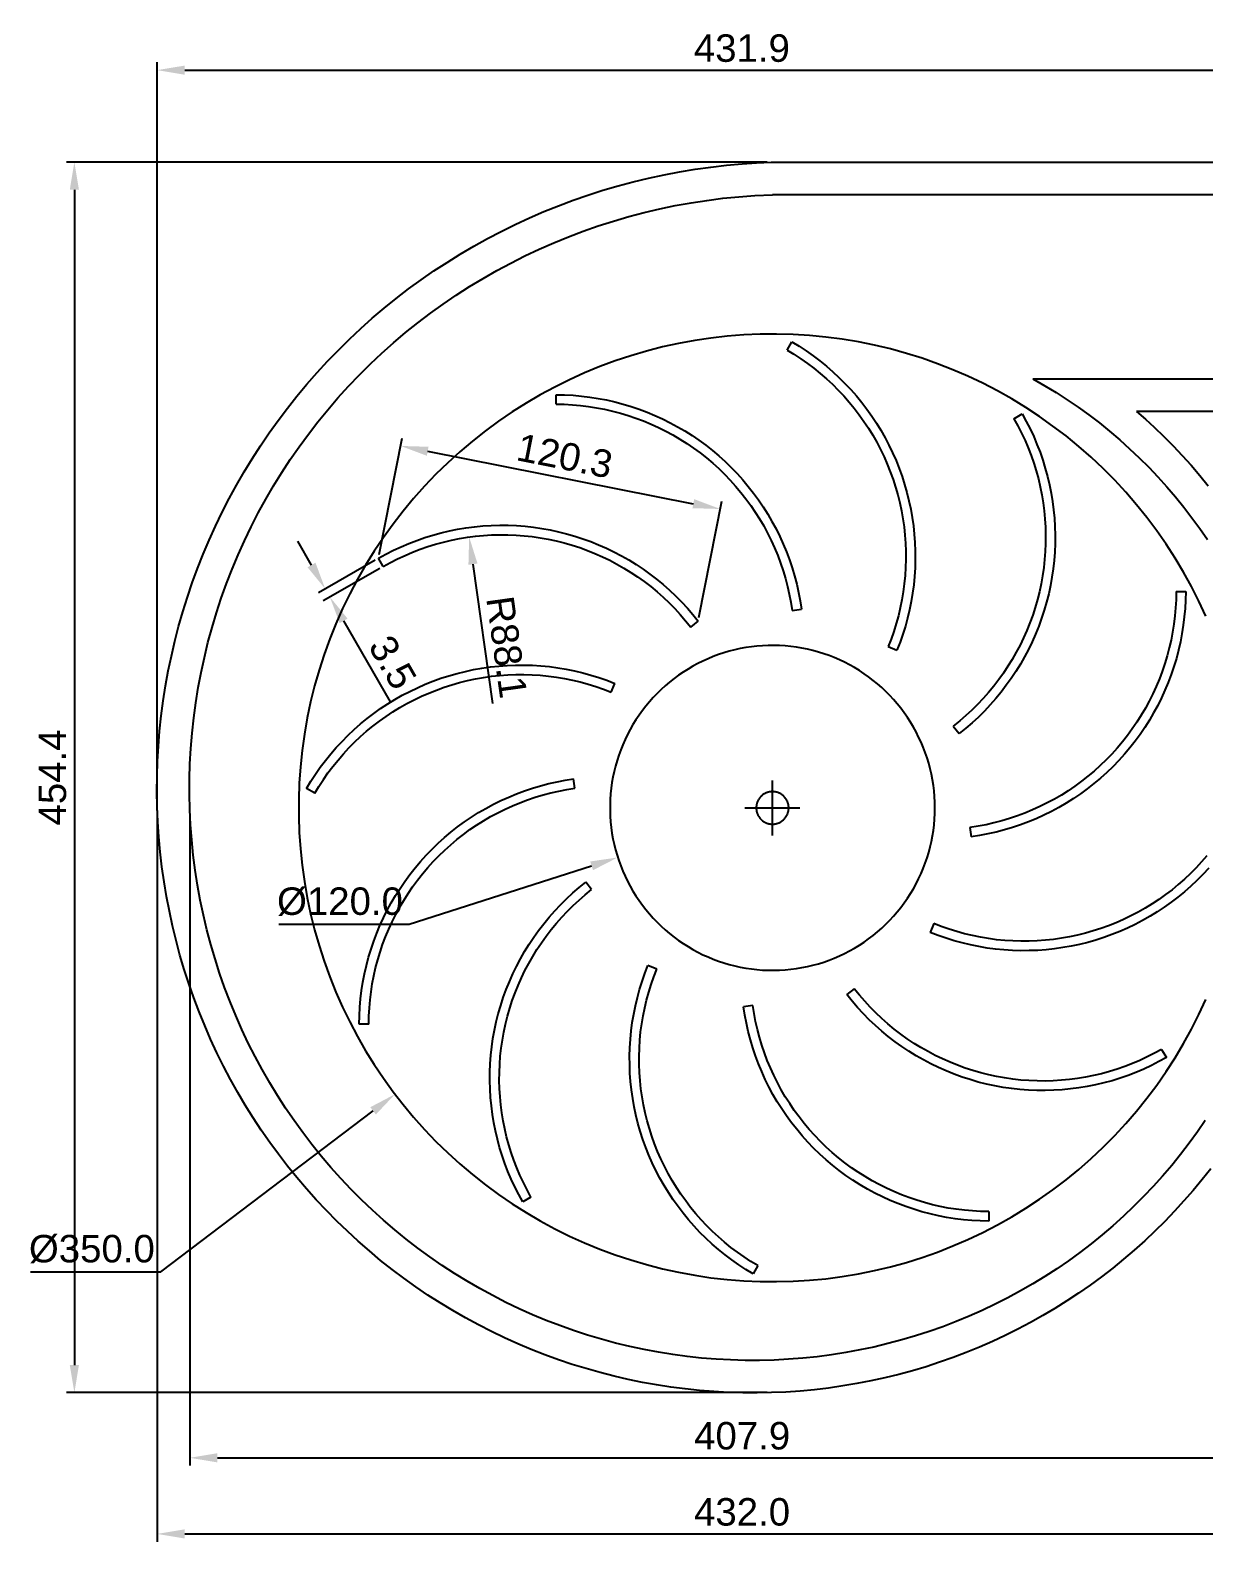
# Model space of a CAD drawing. Header units: millimetres. Extents: x -274 to 394, y -271 to 287.
# Drawn here: x -274 to 159, y -271 to 287 of the extents above; entities that cross this region are included whole.
import ezdxf

# ---------------------------------------------------------------- set-up
doc = ezdxf.new("R2010")
doc.units = ezdxf.units.MM
for name, color, linetype, true_color in [('Chicane', 96, 'Continuous', 0x007f00), ('cotes', 18, 'Continuous', 0x000000), ('Rotor', 5, 'Continuous', 0x0000ff)]:
    doc.layers.add(name, color=color, linetype=linetype, true_color=true_color)
doc.styles.add('Arial Normal', font='arial.ttf')
doc.dimstyles.new('Millimeter Large', dxfattribs={"dimscale": 2.9, "dimtxt": 3.5, "dimasz": 3.5, "dimexe": 1, "dimexo": 0.5, "dimgap": 1, "dimtad": 1, "dimtoh": 1, "dimdec": 1, "dimzin": 1, "dimdsep": 46, "dimtxsty": 'Arial Normal', "dimcen": 3.5, "dimadec": 0, "dimazin": 1, "dimtfac": 1, "dimtdec": 4, "dimtix": 1, "dimtofl": 0, "dimtmove": 1, "dimatfit": 3, "dimfxl": 1, "dimtolj": 1, "dimtzin": 1, "dimarcsym": 0})

# ---------------------------------------------------------------- blocks, each defined once
blk = doc.blocks.new('*D1')
at = {"layer": 'cotes', "color": 0, "lineweight": -2}
for p, q in [((-1.94, 238.45), (-260.73, 238.45)), ((-257.83, 228.3), (-257.83, -205.83)), ((-1.94, -215.98), (-260.73, -215.98))]:
    blk.add_line(p, q, dxfattribs=at)
at = {"layer": 'cotes', "color": 0}
for points in [[(-256.14, 228.3), (-259.52, 228.3), (-257.83, 238.45)], [(-259.52, -205.83), (-256.14, -205.83), (-257.83, -215.98)]]:
    blk.add_solid(points, dxfattribs=at)
at = {"layer": 'Defpoints', "color": 0}
for p in [(-0.49, 238.45), (-257.83, -215.98), (-0.49, -215.98)]:
    blk.add_point(p, dxfattribs=at)
at = {"layer": 'cotes', "color": 0, "insert": (-265.89, 11.23), "char_height": 10.15, "attachment_point": 5, "rotation": 90, "style": 'Arial Normal'}
blk.add_mtext('\\A1;454.4', dxfattribs=at)
blk = doc.blocks.new('*D2')
at = {"layer": 'cotes', "color": 0}
for p, q in [((0, -10.15), (0, 10.15)), ((-10.15, 0), (10.15, 0))]:
    blk.add_line(p, q, dxfattribs=at)
at = {"layer": 'cotes', "color": 0, "lineweight": -2}
for p, q in [((-225.86, -171.36), (-147.5, -111.91)), ((-273.98, -171.36), (-225.86, -171.36))]:
    blk.add_line(p, q, dxfattribs=at)
at = {"layer": 'cotes', "color": 0}
blk.add_solid([(-146.48, -113.26), (-148.53, -110.56), (-139.42, -105.77)], dxfattribs=at)
at = {"layer": 'Defpoints', "color": 0}
for p in [(139.42, 105.77), (-139.42, -105.77)]:
    blk.add_point(p, dxfattribs=at)
at = {"layer": 'cotes', "color": 0, "insert": (-251.37, -162.99), "char_height": 10.15, "attachment_point": 5, "style": 'Arial Normal'}
blk.add_mtext('\\A1;%%c350.0', dxfattribs=at)
blk = doc.blocks.new('*D3')
at = {"layer": 'cotes', "color": 0}
for p, q in [((0, -10.15), (0, 10.15)), ((-10.15, 0), (10.15, 0))]:
    blk.add_line(p, q, dxfattribs=at)
at = {"layer": 'cotes', "color": 0, "lineweight": -2}
for p, q in [((-134.22, -43.01), (-66.8, -21.41)), ((-182.34, -43.01), (-134.22, -43.01))]:
    blk.add_line(p, q, dxfattribs=at)
at = {"layer": 'cotes', "color": 0}
blk.add_solid([(-66.29, -23.02), (-67.32, -19.8), (-57.14, -18.31)], dxfattribs=at)
at = {"layer": 'Defpoints', "color": 0}
for p in [(57.14, 18.31), (-57.14, -18.31)]:
    blk.add_point(p, dxfattribs=at)
at = {"layer": 'cotes', "color": 0, "insert": (-159.73, -34.65), "char_height": 10.15, "attachment_point": 5, "style": 'Arial Normal'}
blk.add_mtext('\\A1;%%c120.0', dxfattribs=at)
blk = doc.blocks.new('*D5')
at = {"layer": 'cotes', "color": 0, "lineweight": -2}
for p, q in [((-215.15, -3.09), (-215.15, -242.95)), ((192.76, -2.94), (192.76, -242.95)), ((-205, -240.05), (182.61, -240.05))]:
    blk.add_line(p, q, dxfattribs=at)
at = {"layer": 'cotes', "color": 0}
for points in [[(-205, -238.36), (-205, -241.74), (-215.15, -240.05)], [(182.61, -241.74), (182.61, -238.36), (192.76, -240.05)]]:
    blk.add_solid(points, dxfattribs=at)
at = {"layer": 'Defpoints', "color": 0}
for p in [(-215.15, -1.64), (192.76, -1.49), (192.76, -240.05)]:
    blk.add_point(p, dxfattribs=at)
at = {"layer": 'cotes', "color": 0, "insert": (-11.19, -231.97), "char_height": 10.15, "attachment_point": 5, "style": 'Arial Normal'}
blk.add_mtext('\\A1;407.9', dxfattribs=at)
blk = doc.blocks.new('*D8')
at = {"layer": 'cotes', "color": 0, "lineweight": -2}
for p, q in [((-145.2, 93.64), (-136.74, 136.52)), ((-127.35, 131.71), (-29.23, 112.35)), ((-27.17, 70.36), (-18.71, 113.23))]:
    blk.add_line(p, q, dxfattribs=at)
at = {"layer": 'cotes', "color": 0}
for points in [[(-127.02, 133.37), (-127.67, 130.05), (-137.3, 133.67)], [(-29.56, 110.69), (-28.9, 114.01), (-19.27, 110.39)]]:
    blk.add_solid(points, dxfattribs=at)
at = {"layer": 'Defpoints', "color": 0}
for p in [(-19.27, 110.39), (-145.48, 92.22), (-27.45, 68.94)]:
    blk.add_point(p, dxfattribs=at)
at = {"layer": 'cotes', "color": 0, "insert": (-76.72, 129.96), "char_height": 10.15, "attachment_point": 5, "rotation": 348.8416, "style": 'Arial Normal'}
blk.add_mtext('\\A1;120.3', dxfattribs=at)
blk = doc.blocks.new('*D9')
at = {"layer": 'cotes', "color": 0, "lineweight": -2}
for p, q in [((-170.25, 89.7), (-175.3, 98.5)), ((-146.74, 91.5), (-167.71, 79.46)), ((-144.99, 88.46), (-165.96, 76.42)), ((-158.39, 69.06), (-141.22, 39.17))]:
    blk.add_line(p, q, dxfattribs=at)
at = {"layer": 'cotes', "color": 0}
for points in [[(-171.71, 88.86), (-168.78, 90.54), (-165.19, 80.9)], [(-156.93, 69.91), (-159.86, 68.22), (-163.45, 77.87)]]:
    blk.add_solid(points, dxfattribs=at)
at = {"layer": 'Defpoints', "color": 0}
for p in [(-145.48, 92.22), (-143.74, 89.19), (-163.45, 77.87)]:
    blk.add_point(p, dxfattribs=at)
at = {"layer": 'cotes', "color": 0, "insert": (-140.27, 53.74), "char_height": 10.15, "attachment_point": 5, "rotation": 299.8701, "style": 'Arial Normal'}
blk.add_mtext('\\A1;3.5', dxfattribs=at)
blk = doc.blocks.new('*D10')
at = {"layer": 'cotes', "color": 0, "lineweight": -2}
blk.add_line((-110.62, 90), (-103.44, 38.52), dxfattribs=at)
at = {"layer": 'cotes', "color": 0}
blk.add_solid([(-108.94, 90.23), (-112.29, 89.76), (-112.02, 100.05)], dxfattribs=at)
at = {"layer": 'Defpoints', "color": 0}
for p in [(-112.02, 100.05), (-99.84, 12.76)]:
    blk.add_point(p, dxfattribs=at)
at = {"layer": 'cotes', "color": 0, "insert": (-98.19, 59.38), "char_height": 10.15, "attachment_point": 5, "rotation": 277.9412, "style": 'Arial Normal'}
blk.add_mtext('\\A1;R88.1', dxfattribs=at)
blk = doc.blocks.new('*D11')
at = {"layer": 'cotes', "color": 0, "lineweight": -2}
for p, q in [((-227.23, 1.89), (-227.23, 275.37)), ((204.64, 239.9), (204.64, 275.37)), ((-217.08, 272.47), (194.49, 272.47))]:
    blk.add_line(p, q, dxfattribs=at)
at = {"layer": 'cotes', "color": 0}
for points in [[(-217.08, 274.16), (-217.08, 270.78), (-227.23, 272.47)], [(194.49, 270.78), (194.49, 274.16), (204.64, 272.47)]]:
    blk.add_solid(points, dxfattribs=at)
at = {"layer": 'Defpoints', "color": 0}
for p in [(204.64, 272.47), (204.64, 238.45), (-227.23, 0.44)]:
    blk.add_point(p, dxfattribs=at)
at = {"layer": 'cotes', "color": 0, "insert": (-11.3, 280.55), "char_height": 10.15, "attachment_point": 5, "style": 'Arial Normal'}
blk.add_mtext('\\A1;431.9', dxfattribs=at)
blk = doc.blocks.new('*D12')
at = {"layer": 'cotes', "color": 0, "lineweight": -2}
for p, q in [((-227.23, -1.01), (-227.23, -271.06)), ((204.77, -3.17), (204.77, -271.06)), ((-217.08, -268.16), (194.62, -268.16))]:
    blk.add_line(p, q, dxfattribs=at)
at = {"layer": 'cotes', "color": 0}
for points in [[(-217.08, -266.47), (-217.08, -269.85), (-227.23, -268.16)], [(194.62, -269.85), (194.62, -266.47), (204.77, -268.16)]]:
    blk.add_solid(points, dxfattribs=at)
at = {"layer": 'Defpoints', "color": 0}
for p in [(-227.23, 0.44), (204.77, -1.72), (204.77, -268.16)]:
    blk.add_point(p, dxfattribs=at)
at = {"layer": 'cotes', "color": 0, "insert": (-11.23, -260.08), "char_height": 10.15, "attachment_point": 5, "style": 'Arial Normal'}
blk.add_mtext('\\A1;432.0', dxfattribs=at)

msp = doc.modelspace()

# ---------------------------------------------------------------- linework, layer by layer
at = {"layer": 'Chicane'}
for points in [[(161.84, -133.27), (158.65, -137.32), (155.36, -141.29), (151.98, -145.18), (148.49, -148.99), (144.91, -152.72), (141.24, -156.36), (137.47, -159.91), (133.62, -163.37), (129.68, -166.74), (125.65, -170.01), (121.54, -173.19), (117.35, -176.27), (113.08, -179.25), (108.74, -182.12), (104.32, -184.89), (99.84, -187.54), (95.28, -190.1), (90.65, -192.54), (85.97, -194.87), (81.24, -197.08), (76.43, -199.18), (71.58, -201.16), (66.68, -203.02), (61.73, -204.77), (56.73, -206.39), (51.68, -207.89), (46.61, -209.27), (41.5, -210.52), (36.34, -211.65), (31.16, -212.65), (25.95, -213.53), (20.73, -214.27), (15.47, -214.89), (10.2, -215.38), (4.91, -215.75), (-0.38, -215.98), (-5.69, -216.08), (-11, -216.05), (-16.31, -215.89), (-21.62, -215.6), (-26.93, -215.18), (-32.23, -214.63), (-37.52, -213.94), (-42.79, -213.13), (-48.05, -212.19), (-53.28, -211.11), (-58.5, -209.91), (-63.68, -208.58), (-68.85, -207.12), (-73.97, -205.53), (-79.05, -203.82), (-84.09, -201.98), (-89.1, -200.02), (-94.06, -197.93), (-98.97, -195.72), (-103.82, -193.39), (-108.63, -190.93), (-113.38, -188.36), (-118.06, -185.67), (-122.67, -182.86), (-127.23, -179.94), (-131.71, -176.9), (-136.12, -173.75), (-140.45, -170.5), (-144.72, -167.13), (-148.89, -163.65), (-152.99, -160.08), (-156.99, -156.4), (-160.91, -152.62), (-164.74, -148.75), (-168.47, -144.77), (-172.11, -140.71), (-175.65, -136.55), (-179.09, -132.3), (-182.43, -127.96), (-185.66, -123.55), (-188.79, -119.04), (-191.8, -114.47), (-194.71, -109.81), (-197.5, -105.08), (-200.18, -100.28), (-202.74, -95.41), (-205.18, -90.47), (-207.5, -85.48), (-209.7, -80.42), (-211.78, -75.31), (-213.73, -70.14), (-215.55, -64.93), (-217.25, -59.66), (-218.82, -54.35), (-220.26, -49.01), (-221.57, -43.63), (-222.75, -38.2), (-223.79, -32.74), (-224.7, -27.26), (-225.48, -21.76), (-226.12, -16.23), (-226.62, -10.69), (-226.99, -5.13), (-227.23, 0.44), (-227.32, 6.03), (-227.28, 11.61), (-227.1, 17.2), (-226.79, 22.79), (-226.34, 28.37), (-225.75, 33.94), (-225.02, 39.5), (-224.15, 45.05), (-223.15, 50.58), (-222.01, 56.08), (-220.74, 61.56), (-219.33, 67.01), (-217.78, 72.43), (-216.1, 77.82), (-214.29, 83.16), (-212.35, 88.46), (-210.28, 93.72), (-208.07, 98.93), (-205.74, 104.09), (-203.28, 109.18), (-200.69, 114.23), (-197.97, 119.21), (-195.14, 124.13), (-192.18, 128.97), (-189.1, 133.76), (-185.9, 138.47), (-182.58, 143.09), (-179.15, 147.64), (-175.61, 152.11), (-171.95, 156.5), (-168.18, 160.79), (-164.32, 164.99), (-160.34, 169.1), (-156.26, 173.11), (-152.07, 177.03), (-147.8, 180.85), (-143.42, 184.56), (-138.95, 188.16), (-134.39, 191.66), (-129.75, 195.05), (-125.01, 198.32), (-120.2, 201.48), (-115.3, 204.53), (-110.33, 207.45), (-105.28, 210.25), (-100.16, 212.93), (-94.98, 215.49), (-89.73, 217.91), (-84.41, 220.22), (-79.04, 222.39), (-73.61, 224.43), (-68.14, 226.33), (-62.61, 228.11), (-57.03, 229.75), (-51.41, 231.25), (-45.76, 232.61), (-40.06, 233.84), (-34.33, 234.93), (-28.58, 235.87), (-22.81, 236.68), (-17, 237.34), (-11.18, 237.86), (-5.84, 238.22), (-0.49, 238.45)], [(-0.49, 238.45), (204.64, 238.45), (204.64, 226.45), (0, 226.46)], [(159.86, -115.45), (156.93, -119.71), (153.89, -123.89), (150.73, -128), (147.47, -132.03), (144.1, -135.97), (140.62, -139.83), (137.05, -143.6), (133.37, -147.28), (129.59, -150.86), (125.71, -154.35), (121.74, -157.73), (117.68, -161.02), (113.53, -164.2), (109.3, -167.27), (104.98, -170.23), (100.58, -173.08), (96.11, -175.82), (91.56, -178.44), (86.94, -180.95), (82.25, -183.33), (77.49, -185.6), (72.68, -187.74), (67.8, -189.75), (62.87, -191.64), (57.88, -193.4), (52.85, -195.03), (47.77, -196.53), (42.65, -197.89), (37.49, -199.13), (32.29, -200.22), (27.07, -201.19), (21.81, -202.01), (16.53, -202.7), (11.23, -203.25), (5.91, -203.66), (0.58, -203.94), (-4.77, -204.07), (-10.12, -204.06), (-15.47, -203.91), (-20.82, -203.63), (-26.17, -203.2), (-31.51, -202.63), (-36.83, -201.92), (-42.14, -201.07), (-47.44, -200.08), (-52.71, -198.95), (-57.95, -197.68), (-63.16, -196.28), (-68.34, -194.73), (-73.48, -193.05), (-78.58, -191.24), (-83.63, -189.28), (-88.64, -187.2), (-93.59, -184.98), (-98.49, -182.63), (-103.33, -180.16), (-108.11, -177.55), (-112.82, -174.82), (-117.47, -171.96), (-122.04, -168.98), (-126.53, -165.87), (-130.95, -162.65), (-135.28, -159.31), (-139.53, -155.85), (-143.69, -152.28), (-147.76, -148.6), (-151.74, -144.81), (-155.62, -140.92), (-159.39, -136.92), (-163.07, -132.82), (-166.64, -128.62), (-170.1, -124.32), (-173.45, -119.93), (-176.69, -115.45), (-179.81, -110.89), (-182.81, -106.24), (-185.69, -101.5), (-188.45, -96.69), (-191.09, -91.81), (-193.6, -86.85), (-195.98, -81.83), (-198.23, -76.74), (-200.35, -71.58), (-202.33, -66.37), (-204.18, -61.11), (-205.89, -55.79), (-207.46, -50.43), (-208.89, -45.02), (-210.18, -39.57), (-211.33, -34.09), (-212.34, -28.57), (-213.2, -23.02), (-213.91, -17.45), (-214.49, -11.85), (-214.91, -6.24), (-215.19, -0.61), (-215.32, 5.03), (-215.3, 10.67), (-215.13, 16.32), (-214.82, 21.96), (-214.36, 27.6), (-213.74, 33.23), (-212.99, 38.85), (-212.08, 44.45), (-211.03, 50.03), (-209.82, 55.59), (-208.48, 61.11), (-206.98, 66.61), (-205.35, 72.06), (-203.57, 77.48), (-201.64, 82.85), (-199.57, 88.18), (-197.37, 93.45), (-195.02, 98.67), (-192.54, 103.83), (-189.91, 108.93), (-187.16, 113.96), (-184.27, 118.92), (-181.25, 123.81), (-178.1, 128.63), (-174.82, 133.36), (-171.41, 138.01), (-167.88, 142.57), (-164.23, 147.04), (-160.47, 151.41), (-156.58, 155.7), (-152.58, 159.88), (-148.47, 163.95), (-144.25, 167.93), (-139.92, 171.79), (-135.49, 175.54), (-130.96, 179.18), (-126.33, 182.7), (-121.61, 186.1), (-116.79, 189.38), (-111.89, 192.54), (-106.9, 195.56), (-101.83, 198.46), (-96.68, 201.23), (-91.46, 203.86), (-86.16, 206.36), (-80.8, 208.72), (-75.37, 210.94), (-69.88, 213.02), (-64.33, 214.95), (-58.73, 216.75), (-53.09, 218.39), (-47.39, 219.89), (-41.65, 221.24), (-35.88, 222.44), (-30.07, 223.49), (-24.23, 224.38), (-18.36, 225.13), (-12.47, 225.72), (-6.56, 226.15), (0, 226.46)], [(96.2, 158.45), (204.64, 158.45), (204.64, 146.45), (134.42, 146.45)], [(96.2, 158.45), (100.63, 155.91), (104.78, 153.38), (108.86, 150.74), (112.89, 147.98), (116.84, 145.12), (120.72, 142.16), (124.52, 139.09), (128.25, 135.92), (131.9, 132.65), (135.46, 129.28), (138.94, 125.81), (142.33, 122.26), (145.62, 118.61), (148.83, 114.87), (151.93, 111.04), (154.94, 107.14), (157.85, 103.15), (160.66, 99.08)], [(134.42, 146.45), (137.73, 143.55), (140.98, 140.59), (144.52, 137.2), (147.97, 133.73), (151.35, 130.18), (154.63, 126.53), (157.83, 122.81), (160.94, 119)]]:
    msp.add_lwpolyline(points, dxfattribs=at)
at = {"layer": 'Rotor'}
for points in [[(160.03, 70.81), (157.48, 76.32), (154.74, 81.74), (151.81, 87.06), (148.69, 92.28), (145.4, 97.38), (141.93, 102.37), (138.3, 107.23), (134.49, 111.97), (130.52, 116.57), (126.4, 121.03), (122.12, 125.34), (117.7, 129.51), (113.13, 133.51), (108.43, 137.36), (103.6, 141.04), (98.64, 144.55), (93.56, 147.89), (88.38, 151.05), (83.08, 154.02), (77.68, 156.81), (72.19, 159.41), (66.62, 161.82), (60.96, 164.04), (55.23, 166.06), (49.44, 167.87), (43.58, 169.49), (37.67, 170.9), (31.72, 172.1), (25.72, 173.1), (19.7, 173.89), (13.65, 174.47), (7.59, 174.84), (1.52, 174.99), (-4.56, 174.94), (-10.62, 174.68), (-16.68, 174.2), (-22.72, 173.52), (-28.73, 172.63), (-34.7, 171.53), (-40.63, 170.22), (-46.51, 168.71), (-52.34, 166.99), (-58.11, 165.07), (-63.8, 162.96), (-69.42, 160.64), (-74.95, 158.14), (-80.39, 155.44), (-85.74, 152.56), (-90.98, 149.49), (-96.12, 146.24), (-101.13, 142.82), (-106.03, 139.22), (-110.8, 135.46), (-115.43, 131.53), (-119.93, 127.44), (-124.28, 123.21), (-128.48, 118.82), (-132.53, 114.29), (-136.41, 109.62), (-140.14, 104.82), (-143.69, 99.89), (-147.07, 94.84), (-150.27, 89.68), (-153.3, 84.41), (-156.13, 79.04), (-158.78, 73.58), (-161.24, 68.02), (-163.5, 62.38), (-165.57, 56.67), (-167.44, 50.89), (-169.1, 45.05), (-170.56, 39.15), (-171.82, 33.21), (-172.87, 27.23), (-173.71, 21.21), (-174.34, 15.17), (-174.76, 9.11), (-174.97, 3.04), (-174.97, -3.04), (-174.76, -9.11), (-174.34, -15.17), (-173.71, -21.21), (-172.87, -27.23), (-171.82, -33.21), (-170.56, -39.15), (-169.1, -45.05), (-167.44, -50.89), (-165.57, -56.67), (-163.5, -62.38), (-161.24, -68.02), (-158.78, -73.58), (-156.13, -79.04), (-153.3, -84.41), (-150.27, -89.68), (-147.07, -94.84), (-143.69, -99.89), (-140.14, -104.82), (-136.41, -109.62), (-132.53, -114.29), (-128.48, -118.82), (-124.28, -123.21), (-119.93, -127.44), (-115.43, -131.53), (-110.8, -135.46), (-106.03, -139.22), (-101.13, -142.82), (-96.12, -146.24), (-90.98, -149.49), (-85.74, -152.56), (-80.39, -155.44), (-74.95, -158.14), (-69.42, -160.64), (-63.8, -162.96), (-58.11, -165.07), (-52.34, -166.99), (-46.51, -168.71), (-40.63, -170.22), (-34.7, -171.53), (-28.73, -172.63), (-22.72, -173.52), (-16.68, -174.2), (-10.62, -174.68), (-4.56, -174.94), (1.52, -174.99), (7.59, -174.84), (13.65, -174.47), (19.7, -173.89), (25.72, -173.1), (31.72, -172.1), (37.67, -170.9), (43.58, -169.49), (49.44, -167.87), (55.23, -166.06), (60.96, -164.04), (66.62, -161.82), (72.19, -159.41), (77.68, -156.81), (83.08, -154.02), (88.38, -151.05), (93.56, -147.89), (98.64, -144.55), (103.6, -141.04), (108.43, -137.36), (113.13, -133.51), (117.7, -129.51), (122.12, -125.34), (126.4, -121.03), (130.52, -116.57), (134.49, -111.97), (138.3, -107.23), (141.93, -102.37), (145.4, -97.38), (148.69, -92.28), (151.81, -87.06), (154.74, -81.74), (157.48, -76.32), (160.03, -70.81)], [(5.37, 169.07), (7.13, 172.1)], [(5.37, 169.07), (7.94, 167.52), (10.46, 165.88), (12.92, 164.16), (15.32, 162.35), (17.66, 160.46), (19.93, 158.49), (22.14, 156.45), (24.27, 154.33), (26.33, 152.15), (28.31, 149.89), (30.22, 147.57), (32.05, 145.18), (33.79, 142.73), (35.45, 140.22), (37.02, 137.66), (38.5, 135.05), (39.9, 132.39), (41.2, 129.68), (42.41, 126.93), (43.52, 124.14), (44.54, 121.31), (45.46, 118.45), (46.29, 115.56), (47.01, 112.64), (47.64, 109.7), (48.16, 106.74), (48.59, 103.77), (48.91, 100.78), (49.13, 97.78), (49.24, 94.78), (49.26, 91.77), (49.17, 88.77), (48.98, 85.77), (48.69, 82.78), (48.29, 79.8), (47.8, 76.84), (47.2, 73.89), (46.51, 70.97), (45.71, 68.07), (44.82, 65.2), (43.83, 62.36), (42.74, 59.56)], [(7.13, 172.1), (9.8, 170.49), (12.42, 168.78), (14.98, 166.99), (17.48, 165.11), (19.91, 163.15), (22.27, 161.1), (24.56, 158.98), (26.78, 156.78), (28.92, 154.5), (30.98, 152.15), (32.96, 149.74), (34.86, 147.26), (36.67, 144.71), (38.4, 142.11), (40.03, 139.44), (41.58, 136.72), (43.02, 133.96), (44.38, 131.14), (45.64, 128.28), (46.8, 125.38), (47.85, 122.44), (48.81, 119.47), (49.67, 116.46), (50.42, 113.43), (51.07, 110.37), (51.62, 107.29), (52.06, 104.2), (52.39, 101.09), (52.62, 97.98), (52.74, 94.86), (52.76, 91.73), (52.67, 88.61), (52.47, 85.49), (52.17, 82.38), (51.76, 79.28), (51.24, 76.2), (50.62, 73.14), (49.9, 70.1), (49.07, 67.09), (48.14, 64.1), (47.11, 61.15), (45.98, 58.24)], [(-79.89, 149.11), (-79.88, 152.61)], [(-79.88, 152.61), (-76.75, 152.55), (-73.63, 152.38), (-70.52, 152.11), (-67.42, 151.73), (-64.33, 151.24), (-61.27, 150.65), (-58.22, 149.96), (-55.2, 149.16), (-52.21, 148.26), (-49.25, 147.26), (-46.32, 146.16), (-43.44, 144.96), (-40.59, 143.66), (-37.8, 142.27), (-35.05, 140.78), (-32.36, 139.2), (-29.72, 137.52), (-27.14, 135.76), (-24.62, 133.91), (-22.16, 131.98), (-19.78, 129.96), (-17.46, 127.87), (-15.21, 125.69), (-13.05, 123.44), (-10.96, 121.12), (-8.94, 118.73), (-7.02, 116.27), (-5.17, 113.75), (-3.42, 111.16), (-1.75, 108.52), (-0.18, 105.82), (1.31, 103.07), (2.69, 100.27), (3.99, 97.43), (5.18, 94.54), (6.28, 91.61), (7.27, 88.65), (8.16, 85.66), (8.95, 82.63), (9.64, 79.58), (10.22, 76.51), (10.7, 73.43)], [(-79.89, 149.11), (-76.88, 149.05), (-73.88, 148.89), (-70.89, 148.63), (-67.9, 148.26), (-64.94, 147.79), (-61.98, 147.23), (-59.05, 146.56), (-56.15, 145.79), (-53.27, 144.93), (-50.42, 143.97), (-47.61, 142.91), (-44.84, 141.75), (-42.1, 140.5), (-39.41, 139.16), (-36.77, 137.73), (-34.18, 136.21), (-31.64, 134.6), (-29.16, 132.9), (-26.74, 131.13), (-24.38, 129.27), (-22.08, 127.33), (-19.85, 125.31), (-17.69, 123.22), (-15.61, 121.06), (-13.6, 118.82), (-11.66, 116.52), (-9.81, 114.16), (-8.04, 111.73), (-6.35, 109.25), (-4.74, 106.7), (-3.23, 104.11), (-1.8, 101.46), (-0.47, 98.77), (0.78, 96.03), (1.92, 93.26), (2.98, 90.44), (3.93, 87.59), (4.79, 84.71), (5.55, 81.81), (6.21, 78.87), (6.77, 75.92), (7.23, 72.95)], [(92.22, 145.48), (93.73, 142.74), (95.15, 139.96), (96.47, 137.13), (97.69, 134.25), (98.81, 131.34), (99.84, 128.38), (100.76, 125.4), (101.58, 122.38), (102.3, 119.34), (102.91, 116.28), (103.42, 113.2), (103.82, 110.1), (104.12, 106.99), (104.31, 103.87), (104.39, 100.74), (104.37, 97.62), (104.24, 94.5), (104, 91.38), (103.66, 88.28), (103.22, 85.18), (102.66, 82.11), (102.01, 79.05), (101.25, 76.02), (100.38, 73.02), (99.42, 70.05), (98.35, 67.11), (97.18, 64.21), (95.92, 61.35), (94.56, 58.54), (93.1, 55.78), (91.56, 53.06), (89.92, 50.4), (88.18, 47.8), (86.37, 45.26), (84.46, 42.78), (82.48, 40.37), (80.41, 38.03), (78.26, 35.76), (76.04, 33.56), (73.74, 31.44), (71.37, 29.4), (68.94, 27.45)], [(89.19, 143.74), (92.22, 145.48)], [(89.19, 143.74), (90.64, 141.11), (92, 138.43), (93.27, 135.7), (94.45, 132.94), (95.53, 130.13), (96.51, 127.29), (97.4, 124.42), (98.19, 121.52), (98.88, 118.6), (99.47, 115.65), (99.95, 112.69), (100.34, 109.7), (100.63, 106.71), (100.81, 103.71), (100.89, 100.71), (100.87, 97.7), (100.75, 94.7), (100.52, 91.7), (100.19, 88.72), (99.76, 85.74), (99.23, 82.79), (98.6, 79.85), (97.87, 76.93), (97.04, 74.04), (96.11, 71.19), (95.08, 68.36), (93.96, 65.57), (92.74, 62.82), (91.44, 60.12), (90.04, 57.46), (88.55, 54.85), (86.97, 52.29), (85.3, 49.79), (83.56, 47.35), (81.72, 44.96), (79.81, 42.64), (77.82, 40.39), (75.76, 38.21), (73.62, 36.09), (71.41, 34.06), (69.14, 32.09), (66.79, 30.21)], [(-145.48, 92.22), (-142.74, 93.73), (-139.96, 95.15), (-137.13, 96.47), (-134.25, 97.69), (-131.34, 98.81), (-128.38, 99.84), (-125.4, 100.76), (-122.38, 101.58), (-119.34, 102.3), (-116.28, 102.91), (-113.2, 103.42), (-110.1, 103.82), (-106.99, 104.12), (-103.87, 104.31), (-100.74, 104.39), (-97.62, 104.37), (-94.5, 104.24), (-91.38, 104), (-88.28, 103.66), (-85.18, 103.22), (-82.11, 102.66), (-79.05, 102.01), (-76.02, 101.25), (-73.02, 100.38), (-70.05, 99.42), (-67.11, 98.35), (-64.21, 97.18), (-61.35, 95.92), (-58.54, 94.56), (-55.78, 93.1), (-53.06, 91.56), (-50.4, 89.92), (-47.8, 88.18), (-45.26, 86.37), (-42.78, 84.46), (-40.37, 82.48), (-38.03, 80.41), (-35.76, 78.26), (-33.56, 76.04), (-31.44, 73.74), (-29.4, 71.37), (-27.45, 68.94)], [(-143.74, 89.19), (-141.11, 90.64), (-138.43, 92), (-135.7, 93.27), (-132.94, 94.45), (-130.13, 95.53), (-127.29, 96.51), (-124.42, 97.4), (-121.52, 98.19), (-118.6, 98.88), (-115.65, 99.47), (-112.69, 99.95), (-109.7, 100.34), (-106.71, 100.63), (-103.71, 100.81), (-100.71, 100.89), (-97.7, 100.87), (-94.7, 100.75), (-91.7, 100.52), (-88.72, 100.19), (-85.74, 99.76), (-82.79, 99.23), (-79.85, 98.6), (-76.93, 97.87), (-74.04, 97.04), (-71.19, 96.11), (-68.36, 95.08), (-65.57, 93.96), (-62.82, 92.74), (-60.12, 91.44), (-57.46, 90.04), (-54.85, 88.55), (-52.29, 86.97), (-49.79, 85.3), (-47.35, 83.56), (-44.96, 81.72), (-42.64, 79.81), (-40.39, 77.82), (-38.21, 75.76), (-36.09, 73.62), (-34.06, 71.41), (-32.09, 69.14), (-30.21, 66.79)], [(-143.74, 89.19), (-145.48, 92.22)], [(149.11, 79.89), (149.05, 76.88), (148.89, 73.88), (148.63, 70.89), (148.26, 67.9), (147.79, 64.94), (147.23, 61.98), (146.56, 59.05), (145.79, 56.15), (144.93, 53.27), (143.97, 50.42), (142.91, 47.61), (141.75, 44.84), (140.5, 42.1), (139.16, 39.41), (137.73, 36.77), (136.21, 34.18), (134.6, 31.64), (132.9, 29.16), (131.13, 26.74), (129.27, 24.38), (127.33, 22.08), (125.31, 19.85), (123.22, 17.69), (121.06, 15.61), (118.82, 13.6), (116.52, 11.66), (114.16, 9.81), (111.73, 8.04), (109.25, 6.35), (106.7, 4.74), (104.11, 3.23), (101.46, 1.8), (98.77, 0.47), (96.03, -0.78), (93.26, -1.92), (90.44, -2.98), (87.59, -3.93), (84.71, -4.79), (81.81, -5.55), (78.87, -6.21), (75.92, -6.77), (72.95, -7.23)], [(152.61, 79.88), (152.55, 76.75), (152.38, 73.63), (152.11, 70.52), (151.73, 67.42), (151.24, 64.33), (150.65, 61.27), (149.96, 58.22), (149.16, 55.2), (148.26, 52.21), (147.26, 49.25), (146.16, 46.32), (144.96, 43.44), (143.66, 40.59), (142.27, 37.8), (140.78, 35.05), (139.2, 32.36), (137.52, 29.72), (135.76, 27.14), (133.91, 24.62), (131.98, 22.16), (129.96, 19.78), (127.87, 17.46), (125.69, 15.21), (123.44, 13.05), (121.12, 10.96), (118.73, 8.94), (116.27, 7.02), (113.75, 5.17), (111.16, 3.42), (108.52, 1.75), (105.82, 0.18), (103.07, -1.31), (100.27, -2.69), (97.43, -3.99), (94.54, -5.18), (91.61, -6.28), (88.65, -7.27), (85.66, -8.16), (82.63, -8.95), (79.58, -9.64), (76.51, -10.22), (73.43, -10.7)], [(149.11, 79.89), (152.61, 79.88)], [(7.23, 72.95), (10.7, 73.43)], [(-30.21, 66.79), (-27.45, 68.94)], [(42.74, 59.56), (45.98, 58.24)], [(-172.1, 7.13), (-170.49, 9.8), (-168.78, 12.42), (-166.99, 14.98), (-165.11, 17.48), (-163.15, 19.91), (-161.1, 22.27), (-158.98, 24.56), (-156.78, 26.78), (-154.5, 28.92), (-152.15, 30.98), (-149.74, 32.96), (-147.26, 34.86), (-144.71, 36.67), (-142.11, 38.4), (-139.44, 40.03), (-136.72, 41.58), (-133.96, 43.02), (-131.14, 44.38), (-128.28, 45.64), (-125.38, 46.8), (-122.44, 47.85), (-119.47, 48.81), (-116.46, 49.67), (-113.43, 50.42), (-110.37, 51.07), (-107.29, 51.62), (-104.2, 52.06), (-101.09, 52.39), (-97.98, 52.62), (-94.86, 52.74), (-91.73, 52.76), (-88.61, 52.67), (-85.49, 52.47), (-82.38, 52.17), (-79.28, 51.76), (-76.2, 51.24), (-73.14, 50.62), (-70.1, 49.9), (-67.09, 49.07), (-64.1, 48.14), (-61.15, 47.11), (-58.24, 45.98)], [(-169.07, 5.37), (-167.52, 7.94), (-165.88, 10.46), (-164.16, 12.92), (-162.35, 15.32), (-160.46, 17.66), (-158.49, 19.93), (-156.45, 22.14), (-154.33, 24.27), (-152.15, 26.33), (-149.89, 28.31), (-147.57, 30.22), (-145.18, 32.05), (-142.73, 33.79), (-140.22, 35.45), (-137.66, 37.02), (-135.05, 38.5), (-132.39, 39.9), (-129.68, 41.2), (-126.93, 42.41), (-124.14, 43.52), (-121.31, 44.54), (-118.45, 45.46), (-115.56, 46.29), (-112.64, 47.01), (-109.7, 47.64), (-106.74, 48.16), (-103.77, 48.59), (-100.78, 48.91), (-97.78, 49.13), (-94.78, 49.24), (-91.77, 49.26), (-88.77, 49.17), (-85.77, 48.98), (-82.78, 48.69), (-79.8, 48.29), (-76.84, 47.8), (-73.89, 47.2), (-70.97, 46.51), (-68.07, 45.71), (-65.2, 44.82), (-62.36, 43.83), (-59.56, 42.74)], [(-59.56, 42.74), (-58.24, 45.98)], [(66.79, 30.21), (68.94, 27.45)], [(-169.07, 5.37), (-172.1, 7.13)], [(-152.61, -79.88), (-152.55, -76.75), (-152.38, -73.63), (-152.11, -70.52), (-151.73, -67.42), (-151.24, -64.33), (-150.65, -61.27), (-149.96, -58.22), (-149.16, -55.2), (-148.26, -52.21), (-147.26, -49.25), (-146.16, -46.32), (-144.96, -43.44), (-143.66, -40.59), (-142.27, -37.8), (-140.78, -35.05), (-139.2, -32.36), (-137.52, -29.72), (-135.76, -27.14), (-133.91, -24.62), (-131.98, -22.16), (-129.96, -19.78), (-127.87, -17.46), (-125.69, -15.21), (-123.44, -13.05), (-121.12, -10.96), (-118.73, -8.94), (-116.27, -7.02), (-113.75, -5.17), (-111.16, -3.42), (-108.52, -1.75), (-105.82, -0.18), (-103.07, 1.31), (-100.27, 2.69), (-97.43, 3.99), (-94.54, 5.18), (-91.61, 6.28), (-88.65, 7.27), (-85.66, 8.16), (-82.63, 8.95), (-79.58, 9.64), (-76.51, 10.22), (-73.43, 10.7)], [(-149.11, -79.89), (-149.05, -76.88), (-148.89, -73.88), (-148.63, -70.89), (-148.26, -67.9), (-147.79, -64.94), (-147.23, -61.98), (-146.56, -59.05), (-145.79, -56.15), (-144.93, -53.27), (-143.97, -50.42), (-142.91, -47.61), (-141.75, -44.84), (-140.5, -42.1), (-139.16, -39.41), (-137.73, -36.77), (-136.21, -34.18), (-134.6, -31.64), (-132.9, -29.16), (-131.13, -26.74), (-129.27, -24.38), (-127.33, -22.08), (-125.31, -19.85), (-123.22, -17.69), (-121.06, -15.61), (-118.82, -13.6), (-116.52, -11.66), (-114.16, -9.81), (-111.73, -8.04), (-109.25, -6.35), (-106.7, -4.74), (-104.11, -3.23), (-101.46, -1.8), (-98.77, -0.47), (-96.03, 0.78), (-93.26, 1.92), (-90.44, 2.98), (-87.59, 3.93), (-84.71, 4.79), (-81.81, 5.55), (-78.87, 6.21), (-75.92, 6.77), (-72.95, 7.23)], [(-72.95, 7.23), (-73.43, 10.7)], [(72.95, -7.23), (73.43, -10.7)], [(161.1, -22.27), (158.98, -24.56), (156.78, -26.78), (154.5, -28.92), (152.15, -30.98), (149.74, -32.96), (147.26, -34.86), (144.71, -36.67), (142.11, -38.4), (139.44, -40.03), (136.72, -41.58), (133.96, -43.02), (131.14, -44.38), (128.28, -45.64), (125.38, -46.8), (122.44, -47.85), (119.47, -48.81), (116.46, -49.67), (113.43, -50.42), (110.37, -51.07), (107.29, -51.62), (104.2, -52.06), (101.09, -52.39), (97.98, -52.62), (94.86, -52.74), (91.73, -52.76), (88.61, -52.67), (85.49, -52.47), (82.38, -52.17), (79.28, -51.76), (76.2, -51.24), (73.14, -50.62), (70.1, -49.9), (67.09, -49.07), (64.1, -48.14), (61.15, -47.11), (58.24, -45.98)], [(160.46, -17.66), (158.49, -19.93), (156.45, -22.14), (154.33, -24.27), (152.15, -26.33), (149.89, -28.31), (147.57, -30.22), (145.18, -32.05), (142.73, -33.79), (140.22, -35.45), (137.66, -37.02), (135.05, -38.5), (132.39, -39.9), (129.68, -41.2), (126.93, -42.41), (124.14, -43.52), (121.31, -44.54), (118.45, -45.46), (115.56, -46.29), (112.64, -47.01), (109.7, -47.64), (106.74, -48.16), (103.77, -48.59), (100.78, -48.91), (97.78, -49.13), (94.78, -49.24), (91.77, -49.26), (88.77, -49.17), (85.77, -48.98), (82.78, -48.69), (79.8, -48.29), (76.84, -47.8), (73.89, -47.2), (70.97, -46.51), (68.07, -45.71), (65.2, -44.82), (62.36, -43.83), (59.56, -42.74)], [(-92.22, -145.48), (-93.73, -142.74), (-95.15, -139.96), (-96.47, -137.13), (-97.69, -134.25), (-98.81, -131.34), (-99.84, -128.38), (-100.76, -125.4), (-101.58, -122.38), (-102.3, -119.34), (-102.91, -116.28), (-103.42, -113.2), (-103.82, -110.1), (-104.12, -106.99), (-104.31, -103.87), (-104.39, -100.74), (-104.37, -97.62), (-104.24, -94.5), (-104, -91.38), (-103.66, -88.28), (-103.22, -85.18), (-102.66, -82.11), (-102.01, -79.05), (-101.25, -76.02), (-100.38, -73.02), (-99.42, -70.05), (-98.35, -67.11), (-97.18, -64.21), (-95.92, -61.35), (-94.56, -58.54), (-93.1, -55.78), (-91.56, -53.06), (-89.92, -50.4), (-88.18, -47.8), (-86.37, -45.26), (-84.46, -42.78), (-82.48, -40.37), (-80.41, -38.03), (-78.26, -35.76), (-76.04, -33.56), (-73.74, -31.44), (-71.37, -29.4), (-68.94, -27.45)], [(-66.79, -30.21), (-68.94, -27.45)], [(-89.19, -143.74), (-90.64, -141.11), (-92, -138.43), (-93.27, -135.7), (-94.45, -132.94), (-95.53, -130.13), (-96.51, -127.29), (-97.4, -124.42), (-98.19, -121.52), (-98.88, -118.6), (-99.47, -115.65), (-99.95, -112.69), (-100.34, -109.7), (-100.63, -106.71), (-100.81, -103.71), (-100.89, -100.71), (-100.87, -97.7), (-100.75, -94.7), (-100.52, -91.7), (-100.19, -88.72), (-99.76, -85.74), (-99.23, -82.79), (-98.6, -79.85), (-97.87, -76.93), (-97.04, -74.04), (-96.11, -71.19), (-95.08, -68.36), (-93.96, -65.57), (-92.74, -62.82), (-91.44, -60.12), (-90.04, -57.46), (-88.55, -54.85), (-86.97, -52.29), (-85.3, -49.79), (-83.56, -47.35), (-81.72, -44.96), (-79.81, -42.64), (-77.82, -40.39), (-75.76, -38.21), (-73.62, -36.09), (-71.41, -34.06), (-69.14, -32.09), (-66.79, -30.21)], [(59.56, -42.74), (58.24, -45.98)], [(-7.13, -172.1), (-9.8, -170.49), (-12.42, -168.78), (-14.98, -166.99), (-17.48, -165.11), (-19.91, -163.15), (-22.27, -161.1), (-24.56, -158.98), (-26.78, -156.78), (-28.92, -154.5), (-30.98, -152.15), (-32.96, -149.74), (-34.86, -147.26), (-36.67, -144.71), (-38.4, -142.11), (-40.03, -139.44), (-41.58, -136.72), (-43.02, -133.96), (-44.38, -131.14), (-45.64, -128.28), (-46.8, -125.38), (-47.85, -122.44), (-48.81, -119.47), (-49.67, -116.46), (-50.42, -113.43), (-51.07, -110.37), (-51.62, -107.29), (-52.06, -104.2), (-52.39, -101.09), (-52.62, -97.98), (-52.74, -94.86), (-52.76, -91.73), (-52.67, -88.61), (-52.47, -85.49), (-52.17, -82.38), (-51.76, -79.28), (-51.24, -76.2), (-50.62, -73.14), (-49.9, -70.1), (-49.07, -67.09), (-48.14, -64.1), (-47.11, -61.15), (-45.98, -58.24)], [(-5.37, -169.07), (-7.94, -167.52), (-10.46, -165.88), (-12.92, -164.16), (-15.32, -162.35), (-17.66, -160.46), (-19.93, -158.49), (-22.14, -156.45), (-24.27, -154.33), (-26.33, -152.15), (-28.31, -149.89), (-30.22, -147.57), (-32.05, -145.18), (-33.79, -142.73), (-35.45, -140.22), (-37.02, -137.66), (-38.5, -135.05), (-39.9, -132.39), (-41.2, -129.68), (-42.41, -126.93), (-43.52, -124.14), (-44.54, -121.31), (-45.46, -118.45), (-46.29, -115.56), (-47.01, -112.64), (-47.64, -109.7), (-48.16, -106.74), (-48.59, -103.77), (-48.91, -100.78), (-49.13, -97.78), (-49.24, -94.78), (-49.26, -91.77), (-49.17, -88.77), (-48.98, -85.77), (-48.69, -82.78), (-48.29, -79.8), (-47.8, -76.84), (-47.2, -73.89), (-46.51, -70.97), (-45.71, -68.07), (-44.82, -65.2), (-43.83, -62.36), (-42.74, -59.56)], [(-42.74, -59.56), (-45.98, -58.24)], [(30.21, -66.79), (27.45, -68.94)], [(143.74, -89.19), (141.11, -90.64), (138.43, -92), (135.7, -93.27), (132.94, -94.45), (130.13, -95.53), (127.29, -96.51), (124.42, -97.4), (121.52, -98.19), (118.6, -98.88), (115.65, -99.47), (112.69, -99.95), (109.7, -100.34), (106.71, -100.63), (103.71, -100.81), (100.71, -100.89), (97.7, -100.87), (94.7, -100.75), (91.7, -100.52), (88.72, -100.19), (85.74, -99.76), (82.79, -99.23), (79.85, -98.6), (76.93, -97.87), (74.04, -97.04), (71.19, -96.11), (68.36, -95.08), (65.57, -93.96), (62.82, -92.74), (60.12, -91.44), (57.46, -90.04), (54.85, -88.55), (52.29, -86.97), (49.79, -85.3), (47.35, -83.56), (44.96, -81.72), (42.64, -79.81), (40.39, -77.82), (38.21, -75.76), (36.09, -73.62), (34.06, -71.41), (32.09, -69.14), (30.21, -66.79)], [(145.48, -92.22), (142.74, -93.73), (139.96, -95.15), (137.13, -96.47), (134.25, -97.69), (131.34, -98.81), (128.38, -99.84), (125.4, -100.76), (122.38, -101.58), (119.34, -102.3), (116.28, -102.91), (113.2, -103.42), (110.1, -103.82), (106.99, -104.12), (103.87, -104.31), (100.74, -104.39), (97.62, -104.37), (94.5, -104.24), (91.38, -104), (88.28, -103.66), (85.18, -103.22), (82.11, -102.66), (79.05, -102.01), (76.02, -101.25), (73.02, -100.38), (70.05, -99.42), (67.11, -98.35), (64.21, -97.18), (61.35, -95.92), (58.54, -94.56), (55.78, -93.1), (53.06, -91.56), (50.4, -89.92), (47.8, -88.18), (45.26, -86.37), (42.78, -84.46), (40.37, -82.48), (38.03, -80.41), (35.76, -78.26), (33.56, -76.04), (31.44, -73.74), (29.4, -71.37), (27.45, -68.94)], [(-7.23, -72.95), (-10.7, -73.43)], [(79.88, -152.61), (76.75, -152.55), (73.63, -152.38), (70.52, -152.11), (67.42, -151.73), (64.33, -151.24), (61.27, -150.65), (58.22, -149.96), (55.2, -149.16), (52.21, -148.26), (49.25, -147.26), (46.32, -146.16), (43.44, -144.96), (40.59, -143.66), (37.8, -142.27), (35.05, -140.78), (32.36, -139.2), (29.72, -137.52), (27.14, -135.76), (24.62, -133.91), (22.16, -131.98), (19.78, -129.96), (17.46, -127.87), (15.21, -125.69), (13.05, -123.44), (10.96, -121.12), (8.94, -118.73), (7.02, -116.27), (5.17, -113.75), (3.42, -111.16), (1.75, -108.52), (0.18, -105.82), (-1.31, -103.07), (-2.69, -100.27), (-3.99, -97.43), (-5.18, -94.54), (-6.28, -91.61), (-7.27, -88.65), (-8.16, -85.66), (-8.95, -82.63), (-9.64, -79.58), (-10.22, -76.51), (-10.7, -73.43)], [(79.89, -149.11), (76.88, -149.05), (73.88, -148.89), (70.89, -148.63), (67.9, -148.26), (64.94, -147.79), (61.98, -147.23), (59.05, -146.56), (56.15, -145.79), (53.27, -144.93), (50.42, -143.97), (47.61, -142.91), (44.84, -141.75), (42.1, -140.5), (39.41, -139.16), (36.77, -137.73), (34.18, -136.21), (31.64, -134.6), (29.16, -132.9), (26.74, -131.13), (24.38, -129.27), (22.08, -127.33), (19.85, -125.31), (17.69, -123.22), (15.61, -121.06), (13.6, -118.82), (11.66, -116.52), (9.81, -114.16), (8.04, -111.73), (6.35, -109.25), (4.74, -106.7), (3.23, -104.11), (1.8, -101.46), (0.47, -98.77), (-0.78, -96.03), (-1.92, -93.26), (-2.98, -90.44), (-3.93, -87.59), (-4.79, -84.71), (-5.55, -81.81), (-6.21, -78.87), (-6.77, -75.92), (-7.23, -72.95)], [(-149.11, -79.89), (-152.61, -79.88)], [(143.74, -89.19), (145.48, -92.22)], [(-89.19, -143.74), (-92.22, -145.48)], [(79.89, -149.11), (79.88, -152.61)], [(-5.37, -169.07), (-7.13, -172.1)]]:
    msp.add_lwpolyline(points, dxfattribs=at)
for points in [[(60, 0), (59.96, 2.08), (59.86, 4.16), (59.67, 6.24), (59.42, 8.3), (59.1, 10.36), (58.7, 12.41), (58.24, 14.44), (57.7, 16.45), (57.1, 18.44), (56.42, 20.41), (55.68, 22.36), (54.87, 24.28), (53.99, 26.17), (53.05, 28.03), (52.05, 29.85), (50.98, 31.64), (49.85, 33.39), (48.66, 35.1), (47.42, 36.77), (46.11, 38.39), (44.75, 39.97), (43.34, 41.5), (41.87, 42.98), (40.35, 44.4), (38.79, 45.78), (37.18, 47.09), (35.52, 48.36), (33.82, 49.56), (32.08, 50.7), (30.3, 51.79), (28.48, 52.81), (26.63, 53.76), (24.75, 54.66), (22.84, 55.48), (20.9, 56.24), (18.94, 56.93), (16.95, 57.56), (14.94, 58.11), (12.92, 58.59), (10.87, 59.01), (8.82, 59.35), (6.75, 59.62), (4.68, 59.82), (2.6, 59.94), (0.52, 60), (-1.56, 59.98), (-3.64, 59.89), (-5.72, 59.73), (-7.79, 59.49), (-9.85, 59.19), (-11.9, 58.81), (-13.93, 58.36), (-15.95, 57.84), (-17.95, 57.25), (-19.92, 56.6), (-21.87, 55.87), (-23.8, 55.08), (-25.7, 54.22), (-27.56, 53.29), (-29.4, 52.31), (-31.19, 51.25), (-32.95, 50.14), (-34.67, 48.97), (-36.35, 47.73), (-37.99, 46.44), (-39.58, 45.1), (-41.12, 43.7), (-42.61, 42.24), (-44.05, 40.74), (-45.44, 39.18), (-46.77, 37.58), (-48.05, 35.94), (-49.26, 34.25), (-50.42, 32.52), (-51.52, 30.75), (-52.56, 28.94), (-53.53, 27.1), (-54.44, 25.23), (-55.28, 23.32), (-56.06, 21.39), (-56.77, 19.43), (-57.41, 17.45), (-57.98, 15.45), (-58.48, 13.42), (-58.91, 11.39), (-59.27, 9.33), (-59.56, 7.27), (-59.77, 5.2), (-59.92, 3.12), (-59.99, 1.04), (-59.99, -1.04), (-59.92, -3.12), (-59.77, -5.2), (-59.56, -7.27), (-59.27, -9.33), (-58.91, -11.39), (-58.48, -13.42), (-57.98, -15.45), (-57.41, -17.45), (-56.77, -19.43), (-56.06, -21.39), (-55.28, -23.32), (-54.44, -25.23), (-53.53, -27.1), (-52.56, -28.94), (-51.52, -30.75), (-50.42, -32.52), (-49.26, -34.25), (-48.05, -35.94), (-46.77, -37.58), (-45.44, -39.18), (-44.05, -40.74), (-42.61, -42.24), (-41.12, -43.7), (-39.58, -45.1), (-37.99, -46.44), (-36.35, -47.73), (-34.67, -48.97), (-32.95, -50.14), (-31.19, -51.25), (-29.4, -52.31), (-27.56, -53.29), (-25.7, -54.22), (-23.8, -55.08), (-21.87, -55.87), (-19.92, -56.6), (-17.95, -57.25), (-15.95, -57.84), (-13.93, -58.36), (-11.9, -58.81), (-9.85, -59.19), (-7.79, -59.49), (-5.72, -59.73), (-3.64, -59.89), (-1.56, -59.98), (0.52, -60), (2.6, -59.94), (4.68, -59.82), (6.75, -59.62), (8.82, -59.35), (10.87, -59.01), (12.92, -58.59), (14.94, -58.11), (16.95, -57.56), (18.94, -56.93), (20.9, -56.24), (22.84, -55.48), (24.75, -54.66), (26.63, -53.76), (28.48, -52.81), (30.3, -51.79), (32.08, -50.7), (33.82, -49.56), (35.52, -48.36), (37.18, -47.09), (38.79, -45.78), (40.35, -44.4), (41.87, -42.98), (43.34, -41.5), (44.75, -39.97), (46.11, -38.39), (47.42, -36.77), (48.66, -35.1), (49.85, -33.39), (50.98, -31.64), (52.05, -29.85), (53.05, -28.03), (53.99, -26.17), (54.87, -24.28), (55.68, -22.36), (56.42, -20.41), (57.1, -18.44), (57.7, -16.45), (58.24, -14.44), (58.7, -12.41), (59.1, -10.36), (59.42, -8.3), (59.67, -6.24), (59.86, -4.16), (59.96, -2.08)], [(6, 0), (6, 0.21), (5.99, 0.42), (5.97, 0.62), (5.94, 0.83), (5.91, 1.04), (5.87, 1.24), (5.82, 1.44), (5.77, 1.64), (5.71, 1.84), (5.64, 2.04), (5.57, 2.24), (5.49, 2.43), (5.4, 2.62), (5.31, 2.8), (5.2, 2.98), (5.1, 3.16), (4.99, 3.34), (4.87, 3.51), (4.74, 3.68), (4.61, 3.84), (4.48, 4), (4.33, 4.15), (4.19, 4.3), (4.04, 4.44), (3.88, 4.58), (3.72, 4.71), (3.55, 4.84), (3.38, 4.96), (3.21, 5.07), (3.03, 5.18), (2.85, 5.28), (2.66, 5.38), (2.48, 5.47), (2.28, 5.55), (2.09, 5.62), (1.89, 5.69), (1.69, 5.76), (1.49, 5.81), (1.29, 5.86), (1.09, 5.9), (0.88, 5.93), (0.68, 5.96), (0.47, 5.98), (0.26, 5.99), (0.05, 6), (-0.16, 6), (-0.36, 5.99), (-0.57, 5.97), (-0.78, 5.95), (-0.98, 5.92), (-1.19, 5.88), (-1.39, 5.84), (-1.59, 5.78), (-1.79, 5.73), (-1.99, 5.66), (-2.19, 5.59), (-2.38, 5.51), (-2.57, 5.42), (-2.76, 5.33), (-2.94, 5.23), (-3.12, 5.13), (-3.3, 5.01), (-3.47, 4.9), (-3.64, 4.77), (-3.8, 4.64), (-3.96, 4.51), (-4.11, 4.37), (-4.26, 4.22), (-4.41, 4.07), (-4.54, 3.92), (-4.68, 3.76), (-4.8, 3.59), (-4.93, 3.42), (-5.04, 3.25), (-5.15, 3.07), (-5.26, 2.89), (-5.35, 2.71), (-5.44, 2.52), (-5.53, 2.33), (-5.61, 2.14), (-5.68, 1.94), (-5.74, 1.74), (-5.8, 1.54), (-5.85, 1.34), (-5.89, 1.14), (-5.93, 0.93), (-5.96, 0.73), (-5.98, 0.52), (-5.99, 0.31), (-6, 0.1), (-6, -0.1), (-5.99, -0.31), (-5.98, -0.52), (-5.96, -0.73), (-5.93, -0.93), (-5.89, -1.14), (-5.85, -1.34), (-5.8, -1.54), (-5.74, -1.74), (-5.68, -1.94), (-5.61, -2.14), (-5.53, -2.33), (-5.44, -2.52), (-5.35, -2.71), (-5.26, -2.89), (-5.15, -3.07), (-5.04, -3.25), (-4.93, -3.42), (-4.8, -3.59), (-4.68, -3.76), (-4.54, -3.92), (-4.41, -4.07), (-4.26, -4.22), (-4.11, -4.37), (-3.96, -4.51), (-3.8, -4.64), (-3.64, -4.77), (-3.47, -4.9), (-3.3, -5.01), (-3.12, -5.13), (-2.94, -5.23), (-2.76, -5.33), (-2.57, -5.42), (-2.38, -5.51), (-2.19, -5.59), (-1.99, -5.66), (-1.79, -5.73), (-1.59, -5.78), (-1.39, -5.84), (-1.19, -5.88), (-0.98, -5.92), (-0.78, -5.95), (-0.57, -5.97), (-0.36, -5.99), (-0.16, -6), (0.05, -6), (0.26, -5.99), (0.47, -5.98), (0.68, -5.96), (0.88, -5.93), (1.09, -5.9), (1.29, -5.86), (1.49, -5.81), (1.69, -5.76), (1.89, -5.69), (2.09, -5.62), (2.28, -5.55), (2.48, -5.47), (2.66, -5.38), (2.85, -5.28), (3.03, -5.18), (3.21, -5.07), (3.38, -4.96), (3.55, -4.84), (3.72, -4.71), (3.88, -4.58), (4.04, -4.44), (4.19, -4.3), (4.33, -4.15), (4.48, -4), (4.61, -3.84), (4.74, -3.68), (4.87, -3.51), (4.99, -3.34), (5.1, -3.16), (5.2, -2.98), (5.31, -2.8), (5.4, -2.62), (5.49, -2.43), (5.57, -2.24), (5.64, -2.04), (5.71, -1.84), (5.77, -1.64), (5.82, -1.44), (5.87, -1.24), (5.91, -1.04), (5.94, -0.83), (5.97, -0.62), (5.99, -0.42), (6, -0.21)]]:
    msp.add_lwpolyline(points, close=True, dxfattribs=at)

# ---------------------------------------------------------------- dimensions: what is measured, and where the dimension line sits
at = {"layer": 'cotes'}
for base, p1, p2, picture, middle in [((204.64, 272.47), (-227.23, 0.44), (204.64, 238.45), '*D11', (-11.3, 280.55)), ((204.77, -268.16), (-227.23, 0.44), (204.77, -1.72), '*D12', (-11.23, -260.08)), ((192.76, -240.05), (-215.15, -1.64), (192.76, -1.49), '*D5', (-11.19, -231.97))]:
    dim = msp.add_linear_dim(base=base, p1=p1, p2=p2, dimstyle='Millimeter Large', override={"dimscale": 2.9, "dimtxt": 3.5, "dimasz": 3.5, "dimexe": 1, "dimexo": 0.5, "dimgap": 1, "dimtad": 1, "dimtih": 0, "dimtoh": 0, "dimdec": 1, "dimzin": 1, "dimtxsty": 'Arial Normal', "dimsah": 0, "dimcen": 3.5, "dimazin": 1, "dimtix": 0, "dimtmove": 0, "dimtzin": 1}, dxfattribs=at)
    dim.commit()
    dim.dimension.update_dxf_attribs({"geometry": picture, "text_midpoint": middle})
for base, p1, p2, angle, picture, middle in [((-257.83, -215.98), (-0.49, 238.45), (-0.49, -215.98), 90, '*D1', (-265.89, 11.23)), ((-19.27, 110.39), (-145.48, 92.22), (-27.45, 68.94), 348.8416, '*D8', (-76.72, 129.96)), ((-163.45, 77.87), (-145.48, 92.22), (-143.74, 89.19), 299.8701, '*D9', (-140.27, 53.74))]:
    dim = msp.add_linear_dim(base=base, p1=p1, p2=p2, angle=angle, dimstyle='Millimeter Large', override={"dimscale": 2.9, "dimtxt": 3.5, "dimasz": 3.5, "dimexe": 1, "dimexo": 0.5, "dimgap": 1, "dimtad": 1, "dimtih": 0, "dimtoh": 0, "dimdec": 1, "dimzin": 1, "dimtxsty": 'Arial Normal', "dimsah": 0, "dimcen": 3.5, "dimazin": 1, "dimtix": 0, "dimtmove": 0, "dimtzin": 1}, dxfattribs=at)
    dim.commit()
    dim.dimension.update_dxf_attribs({"geometry": picture, "text_midpoint": middle})
for p1, p2, picture, middle in [((139.42, 105.77), (-139.42, -105.77), '*D2', (-225.86, -171.36)), ((57.14, 18.31), (-57.14, -18.31), '*D3', (-134.22, -43.01))]:
    dim = msp.add_diameter_dim_2p(p1=p1, p2=p2, dimstyle='Millimeter Large', override={"dimscale": 2.9, "dimasz": 3.5, "dimtad": 1, "dimtih": 0, "dimtoh": 1, "dimlfac": 1, "dimtxsty": 'Arial Normal', "dimsah": 0}, dxfattribs=at)
    dim.commit()
    dim.dimension.update_dxf_attribs({"geometry": picture, "text_midpoint": middle, "dimtype": 163})
dim = msp.add_radius_dim(center=(-99.84, 12.76), mpoint=(-112.02, 100.05), dimstyle='Millimeter Large', override={"dimscale": 2.9, "dimasz": 3.5, "dimtad": 1, "dimtih": 0, "dimtoh": 1, "dimlfac": 1, "dimtxsty": 'Arial Normal', "dimsah": 0}, dxfattribs=at)
dim.commit()
dim.dimension.update_dxf_attribs({"geometry": '*D10', "text_midpoint": (-106.19, 58.27), "dimtype": 164})

doc.saveas('drawing.dxf')
